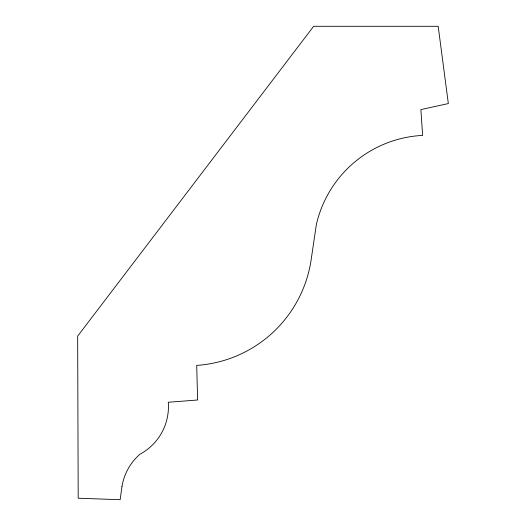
<?xml version="1.0" encoding="UTF-8"?>
<svg xmlns="http://www.w3.org/2000/svg" width="526" height="526" viewBox="0 0 526 526"><rect width="100%" height="100%" fill="white"/><g stroke="black" fill="none" stroke-linecap="round" stroke-linejoin="round"><path stroke-width="0.79" d="M122.006 486.372L120.132 499.7L78.19 498.227L77.664 336.114L313.641 26.3L438.184 26.3L448.336 103.563L420.879 109.599L422.621 135.406A115.023 115.023 0 0 0 316.336 224.635L311.109 260.041A124.103 124.103 0 0 1 196.717 365.392L197.612 399.997L168.281 402.252A54.079 54.079 0 0 1 139.949 454.221A54.211 54.211 0 0 0 122.006 486.372"/></g></svg>
